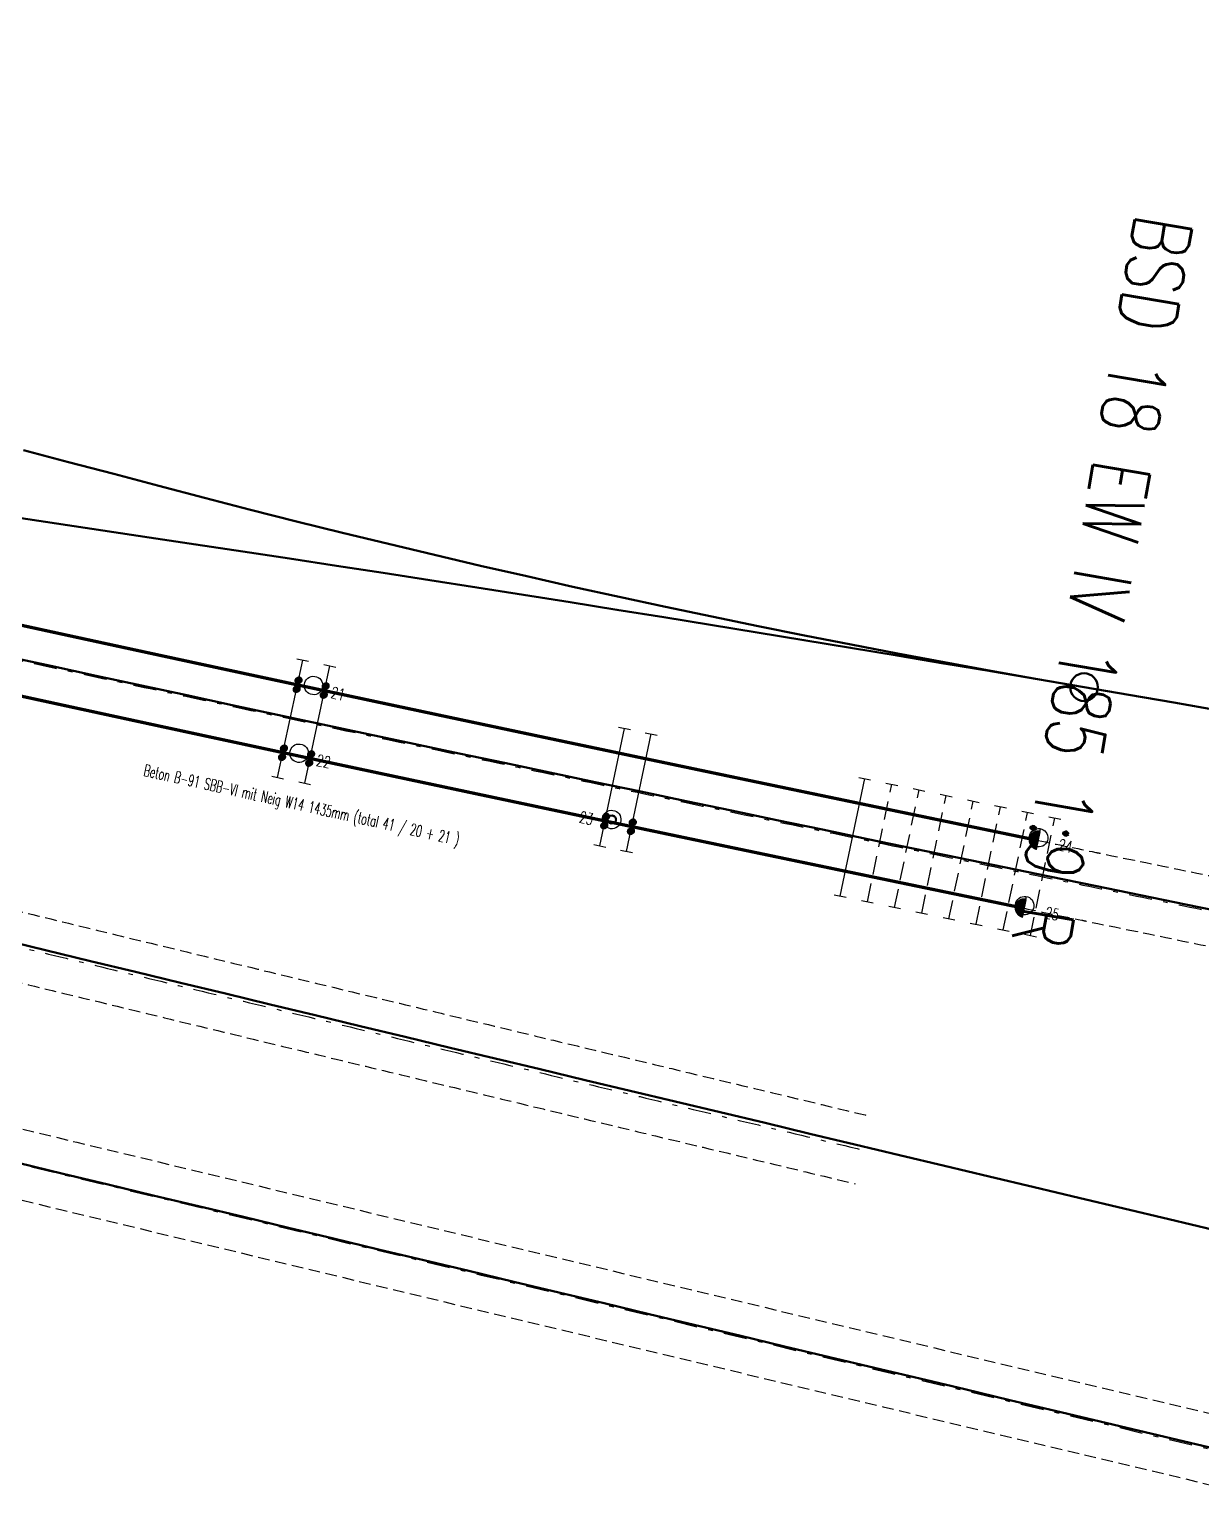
# Model space of a CAD drawing. Extents: x 2687065 to 2691361, y 1253360 to 1255888.
# Drawn here: x 2689349.27 to 2689374.62, y 1254894.06 to 1254925.85 of the extents above; entities that cross this region are included whole.
import ezdxf
from ezdxf.enums import TextEntityAlignment as Align

# ---------------------------------------------------------------- set-up
doc = ezdxf.new("R2010")
doc.units = 0
doc.header["$MEASUREMENT"] = 0
doc.linetypes.add('STRICHLINIE2', pattern=[0.375, 0.25, -0.125])
doc.linetypes.add('STRICHPUNKT', pattern=[1, 0.5, -0.25, 0, -0.25])
for name, color, linetype in [('A-GL-0015-_____', 1, 'STRICHPUNKT'), ('A-GL-0016-_____', 1, 'STRICHPUNKT'), ('A-GL-0017-_____', 1, 'STRICHPUNKT'), ('BS-TR-A-Gleisstrang-LinieGeometrie', 7, 'Continuous'), ('BS-TR-A-Weiche-Kurzbezeichnung', 7, 'Continuous'), ('BS-TR-A-Weiche-PunktGeometrie', 7, 'Continuous'), ('L-GL-0015-_____', 2, 'Continuous'), ('L-GL-0016-_____', 2, 'Continuous'), ('L-GL-0017-_____', 2, 'Continuous'), ('L-ST-0017-_____', 7, 'Continuous'), ('P-OF-0017-_____', 7, 'Continuous'), ('S-ON-0017-_____', 7, 'Continuous'), ('T-00', 7, 'Continuous'), ('T-SS-0017-_____', 7, 'Continuous'), ('T-ST', 7, 'Continuous')]:
    doc.layers.add(name, color=color, linetype=linetype)
doc.layers.get('P-OF-0017-_____').off()
doc.styles.add('R6', font='simplex.shx', dxfattribs={"width": 0.6})
doc.styles.add('R7', font='simplex.shx', dxfattribs={"width": 0.7})
doc.styles.add('SUPPRIME', font='simplex.shx', dxfattribs={"width": 0.75})

# ---------------------------------------------------------------- blocks, each defined once
blk = doc.blocks.new('WeiVlpSchwelleR')
at = {"color": 7}
for p, q in [((-0.4999999999999886, -0.1300000000000048), (-0.4999999999999886, 0.1299999999999719)), ((0.5000000000000153, -0.1300000000000075), (0.5000000000000082, 0.1299999999999692))]:
    blk.add_line(p, q, dxfattribs=at)
at = {"color": 0, "linetype": 'ByBlock', "lineweight": -2}
blk.add_line((0.5000000000000118, -1.201402631621339e-14), (-0.4999999999999868, 4.853087807381139e-15), dxfattribs=at)
at = {"style": 'R6', "width": 0.6}
blk.add_attdef('LAENGE', text='', height=0.25, rotation=90, dxfattribs=at).set_placement((1.229737067022978, 0.007106245459260857, 6e-06), align=Align.MIDDLE)
at = {"style": 'R6', "width": 0.6, "flags": 1}
for tag, p in [('WVP-SKML', (-3, -5.426215032855453e-14, 2e-06)), ('WVP-SKMR', (5, -5.426215032855453e-14, 2e-06))]:
    blk.add_attdef(tag, text='', height=0.25, rotation=180, dxfattribs=at).set_placement(p, align=Align.MIDDLE_CENTER)
for tag, rotation, p in [('VERKLINKS', 180, (-0.8611075787620777, -8.73603956063954e-05, 2e-06)), ('VERKRECHTS', 179.9999999999973, (0.8750000000000082, -5.459328261269093e-14, 2e-06))]:
    blk.add_attdef(tag, text='', height=0.25, rotation=rotation, dxfattribs=at).set_placement(p, align=Align.MIDDLE)
at = {"color": 1, "extrusion": (-1, 1.836970198721029e-16, 1.224646799147353e-16), "style": 'R6', "width": 0.6, "flags": 8}
blk.add_attdef('WVP-ANL', text='', height=0.25, rotation=270, dxfattribs=at).set_placement((1.829950611378862e-14, -6.12323399573665e-17, 0.4999999999999904), align=Align.MIDDLE)
at = {"style": 'R6', "width": 0.6, "flags": 1}
blk.add_attdef('VERSCHIEBUNG', text='', height=0.25, rotation=179.9999999999999, dxfattribs=at).set_placement((1.75503510535756, -5.395683899678261e-14, 2.000000000057511e-06), align=Align.MIDDLE_LEFT)
at = {"color": 1, "extrusion": (1, -1.83697019872103e-16, 3.374459510989179e-32), "style": 'R6', "width": 0.6, "flags": 8}
blk.add_attdef('WVP-ANR', text='', height=0.25, rotation=270, dxfattribs=at).set_placement((-1.90594986648479e-14, -7.137320858570557e-15, 0.5000000000000118), align=Align.MIDDLE)
at = {"style": 'R6', "width": 0.6}
blk.add_attdef('BEZEICHNUNG', text='', height=0.25, rotation=180, dxfattribs=at).set_placement((3.371428571428583, -5.426215032855453e-14, 2.000000000057511e-06), align=Align.MIDDLE_LEFT)
blk = doc.blocks.new('st_Norm_a')
at = {"color": 0, "linetype": 'ByBlock', "lineweight": -2}
blk.add_circle((0, 0, 1), 0.2, dxfattribs=at)
at = {"layer": 'T-ST', "color": 0, "linetype": 'ByBlock', "lineweight": -2, "style": 'R7', "width": 0.7}
blk.add_attdef('WVP-STNR', text='', height=0.25, dxfattribs=at).set_placement((0.55, 0), align=Align.MIDDLE)
blk = doc.blocks.new('VisualisierungSpannklemmeGelb')
at = {"linetype": 'ByBlock', "lineweight": -2}
h = blk.add_hatch(dxfattribs=at)
h.set_pattern_fill('ANSI31', color=0, scale=0.005, style=0)
h.set_pattern_definition([(45, (-0.0965000000000017, 1.706967900361178e-15), (-0.0004419417382415922, 0.0004419417382415923), [])])
h.paths.add_polyline_path([(-0.0215000000000017, 1.706967900361178e-15, 1), (-0.1715000000000017, 1.706967900361178e-15, 1)])
h = blk.add_hatch(dxfattribs=at)
h.set_pattern_fill('ANSI31', color=0, scale=0.005, style=0)
h.set_pattern_definition([(45, (0.09649999999999831, 1.706967900361178e-15), (-0.0004419417382415922, 0.0004419417382415923), [])])
h.paths.add_polyline_path([(0.1714999999999983, 1.706967900361178e-15, 1), (0.02149999999999831, 1.706967900361178e-15, 1)])
blk = doc.blocks.new('pla_Bef-WsSkl1K')
blk.add_lwpolyline([(-0.1, -0.1), (0.1, -0.1), (0.1, 0.1), (-0.1, 0.1)], close=True)
at = {"layer": 'T-00'}
blk.add_blockref('VisualisierungSpannklemmeGelb', (0, 0), dxfattribs=at)
at = {"style": 'R7', "width": 0.7}
blk.add_attdef('WVP-PLNR', text='', height=0.2, dxfattribs=at).set_placement((0, 0), align=Align.MIDDLE_LEFT)
at = {"style": 'R7', "width": 0.7, "flags": 1}
for tag, p in [('WVP-PLDI', (0.4400000000000003, -0.2)), ('WVP-PLSP', (0.4771428571428575, -0.4)), ('WVP-PLFK', (0.4714285714285725, -0.6))]:
    blk.add_attdef(tag, text='', height=0.2, dxfattribs=at).set_placement(p, align=Align.MIDDLE)
blk = doc.blocks.new('st_Isol6_a')
at = {"color": 0, "linetype": 'ByBlock', "lineweight": -2}
for radius in [0.2, 0.1, 0.08]:
    blk.add_circle((0, 0, 1), radius, dxfattribs=at)
at = {"layer": 'T-ST', "color": 0, "linetype": 'ByBlock', "lineweight": -2, "style": 'R7', "width": 0.7, "flags": 8}
blk.add_attdef('WVP-STNR', text='', height=0.25, dxfattribs=at).set_placement((0.55, 0), align=Align.MIDDLE)
blk = doc.blocks.new('st_NormUngb_b')
h = blk.add_hatch()
h.set_pattern_fill('ANSI31', color=256, scale=0.005, style=0)
h.set_pattern_definition([(45, (0, 0), (-0.0004419417382415922, 0.0004419417382415923), [])])
h.paths.add_polyline_path([(0.2, 0, 0.4142135623730947), (2.756041922458153e-16, 0.2), (-2.756041922458152e-16, -0.2, 0.4142135623730955)])
at = {"color": 7}
blk.add_line((2.756041922457995e-16, 0.1999999999999886, 1), (-2.756041922457995e-16, -0.1999999999999886, 1), dxfattribs=at)
at = {"color": 0}
blk.add_circle((0, 0, 1), 0.2, dxfattribs=at)
at = {"layer": 'T-ST', "style": 'R7', "width": 0.7}
blk.add_attdef('WVP-STNR', text='', height=0.25, dxfattribs=at).set_placement((0.55, 0), align=Align.MIDDLE)

msp = doc.modelspace()

# ---------------------------------------------------------------- linework, layer by layer
at = {"layer": 'A-GL-0015-_____', "extrusion": (0.01804329580227478, 0.0724631591215498, 0.9972078670200696), "elevation": 139912.5850883046, "flags": 128}
msp.add_lwpolyline([(-2306375.860925438, -1862282.304916803, 0.003607865654043509), (-2306388.834824676, -1862281.695972341, 0.0005778882366978131), (-2306390.938590927, -1862281.614882477, 0.0005640373837236005), (-2306393.04253691, -1862281.538597507, 0.0005501865310880182), (-2306395.146647687, -1862281.467001255, 0.0005363356787352098), (-2306397.2509091, -1862281.399977494, 0.0005224848264887163), (-2306399.355307747, -1862281.337409949, 0.000508633974426861), (-2306401.459830968, -1862281.279182303, 0.0004947831227551143), (-2306403.564466825, -1862281.2251782, 0.0004809322710308942), (-2306405.669204077, -1862281.175281247, 0.0004670814196756011), (-2306407.774032172, -1862281.129375021, 0.0004532305682466667), (-2306409.878941214, -1862281.087343066, 0.0004393797171654458), (-2306411.983921956, -1862281.049068903, 0.000425528866205388), (-2306414.088965773, -1862281.014436027, 0.0004116780155718247), (-2306416.194064645, -1862280.983327911, 0.0003978271650381603), (-2306418.299211137, -1862280.955628012, 0.0003839763143777667), (-2306420.404398384, -1862280.931219766, 0.0003701254642280183), (-2306422.509620063, -1862280.909986597, 0.0003562746139303033), (-2306424.614870382, -1862280.891811915, 0.000342423763905985), (-2306426.720144058, -1862280.87657912, 0.0003285729141444139), (-2306428.825436292, -1862280.864171602, 0.0003147220642029705), (-2306430.93074276, -1862280.85447274, 0.000300871214719114), (-2306433.036059585, -1862280.84736591, 0.0002870203650340875), (-2306435.141383322, -1862280.84273448, 0.0002731695155693189), (-2306437.246710938, -1862280.840461815, 0.0002593186663141821), (-2306439.352039791, -1862280.840431275, 0.0002454678170420386), (-2306441.457367611, -1862280.842526217, 0.0002316169679582705), (-2306443.562692484, -1862280.846629998, 0.000217766119052233), (-2306445.668012826, -1862280.852625972, 0.0002039152698813173), (-2306447.773327372, -1862280.860397492, 0.0001900644212988732), (-2306449.878635147, -1862280.869827912, 0.0001762135724302912), (-2306451.983935457, -1862280.880800585, 0.0001623627236969281), (-2306454.08922786, -1862280.893198865, 0.0001485118746561659), (-2306456.194512154, -1862280.906906107, 0.0001346610261611838), (-2306458.299788353, -1862280.921805665, 0.0001208101782019989), (-2306460.405056668, -1862280.937780896, 0.0001069593294711759), (-2306462.510317494, -1862280.954715158, 9.310848082247697e-05), (-2306464.615571377, -1862280.972491808, 7.925763224524444e-05), (-2306466.720819011, -1862280.990994205, 6.540678372883944e-05), (-2306468.826060446, -1862281.010163099, 6.111675872858242e-05), (-2306471.026168179, -1862281.03068374, 6.111675872858242e-05)], format="xyb", dxfattribs=at)
at = {"layer": 'A-GL-0016-_____', "extrusion": (0.01187098449345872, 0.06030678037094123, 0.9981092986083474), "elevation": 108058.6567406982, "flags": 128}
msp.add_lwpolyline([(-2396314.967002189, -1747350.58361927, 0.01124150349894793), (-2396337.398775204, -1747349.109300264, 0.004062963242225361), (-2396483.64805981, -1747343.985223027, 9.979930465861198e-05), (-2396485.645170395, -1747343.931893895, 9.979930465861198e-05)], format="xyb", dxfattribs=at)
at = {"layer": 'A-GL-0017-_____', "extrusion": (0.007932368220953155, 0.05957805118444077, 0.9981921324832567), "elevation": 96552.0531820036, "flags": 128}
msp.add_lwpolyline([(-2500185.55126278, -1595953.248989383, 0.0004452805455237393), (-2500187.642319846, -1595953.049776518, 0.0004311446533847599), (-2500189.733722908, -1595952.854229266, 0.0004170087615903658), (-2500191.825454686, -1595952.662229952, 0.0004028728696962567), (-2500193.917498501, -1595952.473660839, 0.0003887369781241495), (-2500196.009838256, -1595952.288404123, 0.0003746010866462676), (-2500198.102458414, -1595952.106341946, 0.0003604651954677763), (-2500200.195343981, -1595951.927356393, 0.000346329304144427), (-2500202.288480483, -1595951.751329496, 0.0003321934130978907), (-2500204.381853946, -1595951.57814324, 0.0003180575223168365), (-2500206.475450882, -1595951.407679565, 0.0003039216313571017), (-2500208.56925826, -1595951.239820368, 0.0002897857408567291), (-2500210.663263491, -1595951.074447505, 0.0002756498503714833), (-2500212.75745441, -1595950.911442796, 0.0002615139598900753), (-2500214.851819253, -1595950.750688028, 0.0002473780694012016), (-2500216.946346633, -1595950.592064952, 0.0002332421795430468), (-2500219.04102553, -1595950.435455294, 0.0002191062894383296), (-2500221.135845264, -1595950.280740748, 0.0002049703990757556), (-2500223.230795474, -1595950.127802985, 0.0001908345093100122), (-2500225.325866102, -1595949.976523653, 0.0001766986192637953), (-2500227.421047372, -1595949.826784377, 0.0001625627293588324), (-2500229.516329768, -1595949.678466762, 0.0001484268395837956), (-2500231.611704015, -1595949.531452398, 0.0001342909503602223), (-2500233.70716106, -1595949.385622855, 0.0001201550603784216), (-2500235.80269205, -1595949.240859693, 0.0001060191704923567), (-2500237.898288313, -1595949.097044455, 9.188328155703875e-05), (-2500239.99394134, -1595948.954058676, 7.774739182920805e-05), (-2500242.089642758, -1595948.811783878, 6.361150216352739e-05), (-2500244.185384319, -1595948.670101579, 4.947561254868681e-05), (-2500246.281157873, -1595948.528893285, 3.533972297339609e-05), (-2500248.376955352, -1595948.388040501, 2.120383169441323e-05), (-2500250.472768748, -1595948.247424725, 7.067940432379707e-06), (-2500252.568597062, -1595948.106900557), (-2500287.494837039, -1595945.765872648)], format="xyb", dxfattribs=at)
at = {"layer": 'BS-TR-A-Gleisstrang-LinieGeometrie', "color": 2, "lineweight": 50, "true_color": 0xffff00}
for points in [[(2689372.07285, 1254911.62883, 454.70251), (2689371.06398224, 1254911.80386786, 454.698416067424), (2689370.05590463, 1254911.98340046, 454.694130876096), (2689369.04863721, 1254912.16742423, 454.689654425566), (2689368.04219998, 1254912.35593553, 454.684986715365), (2689367.03661293, 1254912.5489306, 454.6801277450051), (2689366.03189604, 1254912.74640562, 454.675077513978), (2689365.02806926, 1254912.94835665, 454.669836021755), (2689364.02515255, 1254913.1547797, 454.664403267787), (2689363.02316581, 1254913.36567065, 454.658779251506), (2689362.02212896, 1254913.58102532, 454.652963972323), (2689361.02206188, 1254913.80083943, 454.646957429629), (2689360.02298443, 1254914.02510861, 454.6407508657589), (2689359.02491647, 1254914.25382841, 454.634161990477), (2689358.02787781, 1254914.48699429, 454.627042485293), (2689357.03188826, 1254914.72460161, 454.619392344469), (2689356.03696762, 1254914.96664566, 454.611211561844), (2689355.04313563, 1254915.21312162, 454.602508863016), (2689354.05041205, 1254915.4640246, 454.593491706577), (2689353.0588166, 1254915.71934962, 454.584248270636), (2689352.06836896, 1254915.9790916, 454.57477855384), (2689352.06837, 1254915.97909, 454.57478), (2689351.09305495, 1254916.23706087, 454.565228495692), (2689350.11773991, 1254916.49503175, 454.555457326205), (2689349.14242486, 1254916.75300262, 454.54546649015)], [(2689348.85560468, 1254915.3153913, 454.610718474747), (2689349.85660631, 1254915.16606217, 454.614670632236), (2689350.85760793, 1254915.01673304, 454.618622789724), (2689351.85860956, 1254914.86740391, 454.622574947213), (2689351.85861, 1254914.86741, 454.62257), (2689352.87094613, 1254914.71583242, 454.626567230435), (2689353.88311834, 1254914.56316413, 454.630564460871), (2689354.89512547, 1254914.40940533, 454.634561691306), (2689355.90696634, 1254914.25455618, 454.638558921742), (2689356.91863977, 1254914.09861686, 454.642556152177), (2689357.93014459, 1254913.94158756, 454.646553382612), (2689358.94147962, 1254913.78346846, 454.650550613048), (2689359.9526437, 1254913.62425975, 454.654547843483), (2689360.96363564, 1254913.4639616, 454.658545073919), (2689361.97445427, 1254913.3025742, 454.662542304354), (2689362.98509842, 1254913.14009775, 454.66653953479), (2689363.99556692, 1254912.97653242, 454.670536765225), (2689365.00585859, 1254912.81187842, 454.6745339956599), (2689366.01597226, 1254912.64613592, 454.678531226096), (2689367.02590675, 1254912.47930513, 454.682528456531), (2689368.0356609, 1254912.31138623, 454.686525686967), (2689369.04523354, 1254912.14237943, 454.6905229174019), (2689370.05462348, 1254911.97228491, 454.694520147837), (2689371.06382956, 1254911.80110288, 454.698517378273), (2689372.07285061, 1254911.62883354, 454.702514608708)], [(2689348.75007747, 1254912.30039742, 454.742303935251), (2689349.73055851, 1254912.08744964, 454.746305698521), (2689350.71117124, 1254911.87510909, 454.750163645643), (2689351.69191254, 1254911.66336317, 454.753877776854), (2689352.67277934, 1254911.45219933, 454.757448092384), (2689353.65376856, 1254911.24160497, 454.760874592453), (2689354.63487717, 1254911.03156752, 454.764157277271), (2689355.61610215, 1254910.82207437, 454.767296147041), (2689356.5974405, 1254910.61311293, 454.770291201957), (2689357.57888925, 1254910.40467061, 454.773142442203), (2689358.56044544, 1254910.19673479, 454.775849867955), (2689359.54210612, 1254909.98929287, 454.778413479379), (2689360.52386838, 1254909.78233224, 454.780833276634), (2689361.50572933, 1254909.57584027, 454.78310925987), (2689362.48768607, 1254909.36980435, 454.785241429225), (2689363.46973575, 1254909.16421185, 454.787229784832), (2689364.45187552, 1254908.95905013, 454.789074326813), (2689365.43410254, 1254908.75430658, 454.790775055282), (2689366.41641401, 1254908.54996855, 454.792331970343), (2689367.39880712, 1254908.3460234, 454.793745072093), (2689368.3812791, 1254908.14245849, 454.7950143606189), (2689369.36382717, 1254907.93926117, 454.796139835999), (2689370.34644857, 1254907.7364188, 454.797121498303), (2689371.32914058, 1254907.53391873, 454.7979593475901), (2689372.31190046, 1254907.33174829, 454.798653383912), (2689373.29472549, 1254907.12989484, 454.799203607312), (2689374.27761297, 1254906.92834571, 454.799610017825), (2689375.26056022, 1254906.72708825, 454.799872615474)], [(2689372.07285061, 1254911.62883354, 454.702514608708), (2689373.04437392, 1254911.46190856, 454.706363989288), (2689374.0157235, 1254911.29397557, 454.710213369868), (2689374.98689831, 1254911.12503476, 454.714062750448)], [(2689348.64691642, 1254906.17749322, 454.8), (2689349.61878053, 1254905.94197818, 454.8), (2689350.59071786, 1254905.70676552, 454.8), (2689351.56272538, 1254905.4718431, 454.8), (2689352.53480007, 1254905.23719878, 454.8), (2689353.50693893, 1254905.00282044, 454.8), (2689354.47913896, 1254904.76869595, 454.8), (2689355.45139716, 1254904.53481316, 454.8), (2689356.42371056, 1254904.30115994, 454.8), (2689357.39607618, 1254904.06772414, 454.8), (2689358.36849106, 1254903.83449362, 454.8), (2689359.34095224, 1254903.60145624, 454.8), (2689360.31345678, 1254903.36859985, 454.8), (2689361.28600173, 1254903.13591229, 454.8), (2689362.25858415, 1254902.90338143, 454.8), (2689363.23120112, 1254902.67099511, 454.8), (2689364.20384971, 1254902.43874117, 454.8), (2689365.17652701, 1254902.20660746, 454.8), (2689365.17653, 1254902.20662, 454.8), (2689366.14608059, 1254901.97535098, 454.8), (2689367.11565679, 1254901.74418935, 454.8), (2689368.08525858, 1254901.51313509, 454.8), (2689369.05488596, 1254901.28218822, 454.8), (2689370.02453891, 1254901.05134874, 454.8), (2689370.99421742, 1254900.82061665, 454.8), (2689371.96392147, 1254900.58999196, 454.8), (2689372.93365106, 1254900.35947465, 454.8), (2689373.90340618, 1254900.12906475, 454.8), (2689374.87318681, 1254899.89876225, 454.8)], [(2689349.02465648, 1254901.34497292, 455.154982250329), (2689349.99919477, 1254901.11073889, 455.15255943468), (2689350.97375912, 1254900.87661333, 455.149922874335), (2689351.94834953, 1254900.64259625, 455.147072568935), (2689352.92296598, 1254900.40868765, 455.144008518089), (2689353.89760847, 1254900.17488754, 455.14073072138), (2689354.87227697, 1254899.94119591, 455.137239178362), (2689355.84697147, 1254899.70761278, 455.133533888558), (2689356.82169197, 1254899.47413814, 455.129614851461), (2689357.79643845, 1254899.24077199, 455.125482066538), (2689358.77121091, 1254899.00751435, 455.121135533224), (2689359.74600931, 1254898.77436521, 455.116575250927), (2689360.72083367, 1254898.54132457, 455.111801219024), (2689361.69568396, 1254898.30839244, 455.106813436864), (2689362.67056017, 1254898.07556882, 455.101611903767), (2689363.64546228, 1254897.84285372, 455.096196619022), (2689364.6203903, 1254897.61024713, 455.090567581892), (2689365.5953442, 1254897.37774907, 455.084724791607), (2689366.57032398, 1254897.14535952, 455.078668247371), (2689367.54532961, 1254896.9130785, 455.072397948357), (2689368.5203611, 1254896.68090601, 455.065942212852), (2689369.49541842, 1254896.44884205, 455.059462391175), (2689370.47050156, 1254896.21688662, 455.052982569499), (2689371.44561052, 1254895.98503974, 455.046502747822), (2689372.42074528, 1254895.75330139, 455.040022926145), (2689373.39590583, 1254895.52167158, 455.033543104468), (2689374.37109215, 1254895.29015032, 455.027063282792), (2689375.34630424, 1254895.05873761, 455.0205834611151)]]:
    msp.add_polyline3d(points, dxfattribs=at)
at = {"layer": 'BS-TR-A-Weiche-PunktGeometrie', "color": 2, "lineweight": 50, "true_color": 0xffff00}
msp.add_circle((2689372.07285, 1254911.62883, 454.702514608708), 0.3, dxfattribs=at)
at = {"layer": 'L-GL-0015-_____', "color": 7, "linetype": 'STRICHLINIE2', "lineweight": -3, "extrusion": (0.01804329580227478, 0.0724631591215498, 0.9972078670200696), "elevation": 139912.5850883046, "flags": 128}
for points in [[(-2306421.896976752, -1862281.665879984, 0.0001089998696059809), (-2306422.516628982, -1862281.659953846, 7.554830460291947e-05), (-2306422.962820108, -1862281.655851331, 0.0002807263018744621), (-2306424.620810518, -1862281.641788391, 0.000342423763906036), (-2306426.725056948, -1862281.626563029, 0.0003285729141441767), (-2306428.829363481, -1862281.61416132, 0.0003147220642030742), (-2306430.933725793, -1862281.604466808, 0.000300871214719128), (-2306433.038140009, -1862281.597363025, 0.0002870203650341962), (-2306435.142602688, -1862281.592733489, 0.0002731695155693238), (-2306437.247110796, -1862281.590461709, 0.0002593186663140646), (-2306439.351661693, -1862281.59043118, 0.0002454678170421759), (-2306441.45625311, -1862281.592525389, 0.0002316169679581532), (-2306443.560883133, -1862281.596627816, 0.0002177661190522865), (-2306445.66555018, -1862281.602621929, 0.0002039152698813531), (-2306447.770252983, -1862281.610391191, 0.0001900644212989229), (-2306449.874990571, -1862281.619819057, 0.0001762135724301519), (-2306451.979762248, -1862281.630788975, 0.0001623627236969327), (-2306454.084567571, -1862281.643184386, 0.0001485118746560889), (-2306456.189406339, -1862281.656888727, 0.0001346610261611672), (-2306458.294278565, -1862281.671785426, 0.0001208101782019684), (-2306460.39918446, -1862281.687757907, 0.0001069593294711103), (-2306462.504124417, -1862281.704689588, 9.310848082238732e-05), (-2306464.609098986, -1862281.722463879, 7.92576322451304e-05), (-2306466.714108857, -1862281.740964187, 6.540678372891913e-05), (-2306468.819133633, -1862281.760131111, 6.112090240759204e-05), (-2306471.019207599, -1862281.780651452, 6.112090240759204e-05)], [(-2306421.883447266, -1862280.165940567, 0.0001087991412561553), (-2306422.502611144, -1862280.160019347, 7.559125996244173e-05), (-2306422.949509497, -1862280.155910368, 0.0002806833462384737), (-2306424.608930248, -1862280.141835439, 0.0003424237639060365), (-2306426.715231167, -1862280.126595212, 0.0003285729141441719), (-2306428.821509102, -1862280.114181884, 0.0003147220642030639), (-2306430.927759727, -1862280.104478672, 0.0003008712147191307), (-2306433.03397916, -1862280.097368796, 0.000287020365034207), (-2306435.140163956, -1862280.092735471, 0.0002731695155693243), (-2306437.246311081, -1862280.090461922, 0.000259318666314057), (-2306439.35241789, -1862280.09043137, 0.000245467817042162), (-2306441.458482113, -1862280.092527045, 0.000231616967958156), (-2306443.564501835, -1862280.096632181, 0.0002177661190522909), (-2306445.670475473, -1862280.102630015, 0.0002039152698813462), (-2306447.77640176, -1862280.110403794, 0.0001900644212989224), (-2306449.882279723, -1862280.119836767, 0.000176213572430145), (-2306451.988108666, -1862280.130812196, 0.0001623627236969357), (-2306454.093888149, -1862280.143213344, 0.000148511874656091), (-2306456.199617969, -1862280.156923487, 0.0001346610261611616), (-2306458.305298141, -1862280.171825904, 0.0001208101782019775), (-2306460.410928877, -1862280.187803885, 0.0001069593294711281), (-2306462.516510569, -1862280.204740728, 9.310848082238923e-05), (-2306464.622043768, -1862280.222519736, 7.925763224512723e-05), (-2306466.727529167, -1862280.241024224, 6.540678372891062e-05), (-2306468.832987257, -1862280.260195087, 6.111261573863264e-05), (-2306471.033128759, -1862280.280716027, 6.111261573863264e-05)]]:
    msp.add_lwpolyline(points, format="xyb", dxfattribs=at)
at = {"layer": 'L-GL-0016-_____', "color": 7, "linetype": 'STRICHLINIE2', "lineweight": -3, "extrusion": (0.01187098449345872, 0.06030678037094123, 0.9981092986083474), "flags": 128}
for points, elevation in [([(-2396328.138724789, -1747350.346598714, 0.004659692886405841), (-2396337.431126263, -1747349.858602212, 0.004062963242225329), (-2396483.668229669, -1747344.734951763, 9.97993050179906e-05), (-2396485.665040971, -1747344.681630622, 0.006404898612820022)], 108058.6567406981), ([(-2396328.046614391, -1747348.849429406, 0.004659437376674556), (-2396337.366424144, -1747348.359998317, 0.004062963242225331), (-2396483.62788995, -1747343.235494292, 9.979930429928614e-05), (-2396485.625299819, -1747343.182157167, 0.006405273628908256)], 108058.6567406982)]:
    msp.add_lwpolyline(points, format="xyb", dxfattribs=dict(at, elevation=elevation))
at = {"layer": 'L-GL-0017-_____', "lineweight": 70, "extrusion": (0.007932368220953155, 0.05957805118444077, 0.9981921324832567), "const_width": 0.07, "elevation": 96552.05318200358, "flags": 128}
for points in [[(-2500192.902094836, -1595953.317801809, 0.0002085027700635393), (-2500193.984225886, -1595953.220686578, 0.0003887369781242024), (-2500196.075403975, -1595953.035532718, 0.0003746010866464332), (-2500198.166904559, -1595952.853567946, 0.0003280888992193331), (-2500200.070819944, -1595952.690619115, 3.237629174612025e-05), (-2500200.258712664, -1595952.674674538, 0.0003463293041445803), (-2500202.350813833, -1595952.49873471, 0.0003321934130976577), (-2500204.443194109, -1595952.325630621, 0.0003180575223169402), (-2500206.53584002, -1595952.15524438, 0.0003039216313571385), (-2500208.628738548, -1595951.987458044, 0.0002220110840587844), (-2500210.232319869, -1595951.860597407, 0.0002220110840587844)], [(-2500192.196983093, -1595951.875419413, 0.0001098406681318017), (-2500192.767680753, -1595951.823836302, 0.0002084475913167692), (-2500193.850771115, -1595951.726635099, 0.0003887369781242153), (-2500195.944272536, -1595951.541275529, 0.0003746010866464211), (-2500198.038012268, -1595951.359115947, 0.0003281326467472081), (-2500199.944143161, -1595951.195977668, 3.233254579324841e-05), (-2500200.131975297, -1595951.180038248, 0.0003463293041445939), (-2500202.226147132, -1595951.003924282, 0.0003321934130976573), (-2500204.320513783, -1595950.83065586, 0.0003180575223169383), (-2500206.415061743, -1595950.660114751, 0.0003039216313571348), (-2500208.509777971, -1595950.492182691, 0.0002220396329825737), (-2500210.114893595, -1595950.365200765, 0.0001944252620415568)], [(-2500210.232319869, -1595951.860597407, 6.777465194615325e-05), (-2500210.721877122, -1595951.822153625, 0.0002756498503715644), (-2500212.815243585, -1595951.659213089, 0.0001255223327312337), (-2500213.820107301, -1595951.581808992, 0.0001359916228799123), (-2500214.908826186, -1595951.498518362, 0.0002473780694012214), (-2500217.002613551, -1595951.33995133, 0.000233242179542905), (-2500219.09659467, -1595951.183393841, 0.0002191062894382766), (-2500221.19075887, -1595951.02872771, 0.0002049703990757394), (-2500223.285095801, -1595950.875834719, 0.0001908345093100014), (-2500225.379595412, -1595950.724596618, 6.976721133399979e-05), (-2500226.206629786, -1595950.665312008, 6.976721133399979e-05)], [(-2500210.114893595, -1595950.365200765, 6.77461037936029e-05), (-2500210.604649861, -1595950.326741385, 0.0002756498503715662), (-2500212.699665236, -1595950.163672503, 0.0001255455826870005), (-2500213.705466132, -1595950.086196262, 0.0001359683725625341), (-2500214.794812319, -1595950.002857693, 0.000247378069401212), (-2500216.890079714, -1595949.844178575, 0.000233242179542899), (-2500218.98545639, -1595949.687516746, 0.0002191062894382727), (-2500221.080931657, -1595949.532753785, 0.0002049703990757335), (-2500223.176495147, -1595949.379771252, 0.0001908345093100259), (-2500225.272136792, -1595949.228450688, 6.990056032380166e-05), (-2500226.101170256, -1595949.169022998, 6.990056032380166e-05)]]:
    msp.add_lwpolyline(points, format="xyb", dxfattribs=at)
at = {"layer": 'L-GL-0017-_____', "color": 7, "linetype": 'STRICHLINIE2', "lineweight": -3, "extrusion": (0.007932368220953155, 0.05957805118444077, 0.9981921324832567), "flags": 128}
for points, elevation in [([(-2500226.206629786, -1595950.665312008, 0.0001069314060867551), (-2500227.474247935, -1595950.57489513, 8.09323619928805e-06), (-2500227.578535659, -1595950.567480591, 0.0001544694978695827), (-2500229.56904386, -1595950.426611951, 0.0001484268395838899), (-2500231.663973918, -1595950.279628752, 0.0001342909503602398), (-2500233.759029062, -1595950.133827179, 0.0001201550603782491), (-2500235.854200445, -1595949.989088859, 0.0001060191704924533), (-2500237.949479397, -1595949.845295398, 9.188328155697176e-05), (-2500240.044857413, -1595949.702328382, 7.774739182908091e-05), (-2500242.140326124, -1595949.560069383, 6.361150216358988e-05), (-2500244.235877285, -1595949.418399955, 4.94756125485988e-05), (-2500246.331502749, -1595949.27720164, 3.533972297336911e-05), (-2500248.427194447, -1595949.136355964, 2.120383169454261e-05), (-2500250.522944374, -1595948.995744447, 7.067940432603238e-06), (-2500252.618760926, -1595948.855221068), (-2500287.544995318, -1595946.514193533, 0.0001943700836168629)], 96552.0531820036), ([(-2500226.101170256, -1595949.169022998, 0.0001067980579275182), (-2500227.367846809, -1595949.078673622, 8.102213706150686e-06), (-2500227.472298792, -1595949.071247407, 0.0001544605133527319), (-2500229.463615676, -1595948.930321573, 0.0001484268395839022), (-2500231.559434111, -1595948.783276043, 0.0001342909503602423), (-2500233.655293057, -1595948.637418531, 0.0001201550603782523), (-2500235.751183655, -1595948.492630527, 0.000106019170492445), (-2500237.84709723, -1595948.348793513, 9.188328155696866e-05), (-2500239.943025266, -1595948.20578897, 7.774739182907797e-05), (-2500242.038959391, -1595948.063498374, 6.361150216358481e-05), (-2500244.134891353, -1595947.921803202, 4.94756125486014e-05), (-2500246.230812998, -1595947.78058493, 3.533972297336848e-05), (-2500248.326716258, -1595947.639725037, 2.120383169453489e-05), (-2500250.422593122, -1595947.499105003, 7.067940432593374e-06), (-2500252.518433196, -1595947.358580047), (-2500287.444678761, -1595945.017551763, 0.0003281326467472081)], 96552.05318200358)]:
    msp.add_lwpolyline(points, format="xyb", dxfattribs=dict(at, elevation=elevation))

# ---------------------------------------------------------------- block references
at = {"layer": 'L-ST-0017-_____', "color": 7, "extrusion": (0.007932368220953155, 0.05957805118444077, 0.9981921324832567)}
ref = msp.add_blockref('st_Norm_a', (-2500210.232319869, -1595951.860597407, 96552.05318200358), dxfattribs=dict(at, rotation=175.5021450068415))
ref.add_attrib('WVP-STNR', '21', dxfattribs={"layer": 'T-ST', "color": 0, "linetype": 'ByBlock', "lineweight": -2, "extrusion": (0.007932368220953155, 0.05957805118444077, 0.9981921324832567), "height": 0.25, "rotation": 175.5021450031033, "style": 'R7', "width": 0.7}).set_placement((-2500210.780626018, -1595951.817465431, 96552.05318200357), align=Align.MIDDLE)
ref = msp.add_blockref('st_Norm_a', (-2500210.114893595, -1595950.365200765, 96552.05318200358), dxfattribs=dict(at, rotation=175.5021515497667))
ref.add_attrib('WVP-STNR', '22', dxfattribs={"layer": 'T-ST', "color": 0, "linetype": 'ByBlock', "lineweight": -2, "extrusion": (0.007932368220953155, 0.05957805118444077, 0.9981921324832567), "height": 0.25, "rotation": 175.5021515480833, "style": 'R7', "width": 0.7000000000000002}).set_placement((-2500210.663199748, -1595950.322068853, 96552.05318200358), align=Align.MIDDLE)
ref = msp.add_blockref('st_Isol6_a', (-2500217.005063885, -1595949.835530749, 96552.05318200358), dxfattribs=dict(at, rotation=175.7004150218323))
ref.add_attrib('WVP-STNR', '23', dxfattribs={"layer": 'T-ST', "color": 0, "linetype": 'ByBlock', "lineweight": -2, "extrusion": (0.007932368220953155, 0.05957805118444077, 0.9981921324832567), "height": 0.25, "rotation": 175.7004150220068, "style": 'R7', "width": 0.7}).set_placement((-2500216.457454293, -1595949.853821281, 96552.05318200358), align=Align.MIDDLE)
ref = msp.add_blockref('st_NormUngb_b', (-2500226.206629786, -1595950.665312008, 96552.05318200358), dxfattribs=dict(at, rotation=355.9078534624915))
ref.add_attrib('WVP-STNR', '24', dxfattribs={"layer": 'T-ST', "extrusion": (0.007932368220953155, 0.05957805118444077, 0.9981921324832567), "height": 0.25, "rotation": 175.907853464914, "style": 'R7', "width": 0.7000000000000001}).set_placement((-2500226.803943851, -1595950.627445358, 96552.0531820036), align=Align.MIDDLE)
ref = msp.add_blockref('st_NormUngb_b', (-2500226.101170256, -1595949.169022998, 96552.05318200358), dxfattribs=dict(at, rotation=355.9078840238542))
ref.add_attrib('WVP-STNR', '25', dxfattribs={"layer": 'T-ST', "extrusion": (0.007932368220953155, 0.05957805118444077, 0.9981921324832567), "height": 0.25, "rotation": 175.90788402326, "style": 'R7', "width": 0.7}).set_placement((-2500226.713219524, -1595949.132483185, 96552.0531820036), align=Align.MIDDLE)
at = {"layer": 'P-OF-0017-_____', "extrusion": (0.007932368220953155, 0.05957805118444077, 0.9981921324832567)}
for p, rotation in [((-2500209.883923136, -1595951.891548383, 96552.05318200358), 265.4910820482283), ((-2500210.481825284, -1595951.84449842, 96552.05318200358), 265.5100527306769), ((-2500209.765451442, -1595950.389212382, 96552.05318200358), 265.491082048231), ((-2500210.363851021, -1595950.342123277, 96552.0531820036), 265.5100527306795), ((-2500216.865195598, -1595949.842540973, 96552.0531820036), 265.696815365844), ((-2500217.453493411, -1595949.798351626, 96552.05318200358), 265.7118618569888)]:
    msp.add_blockref('pla_Bef-WsSkl1K', p, dxfattribs=dict(at, rotation=rotation))
at = {"layer": 'S-ON-0017-_____', "extrusion": (0.007932368220953155, 0.05957805118444077, 0.9981921324832567)}
ref = msp.add_blockref('WeiVlpSchwelleR', (-2500198.463111082, -1595952.075281806, 96552.05318200358), dxfattribs=dict(at, xscale=2.6, rotation=85.0848349992551))
ref.add_attrib('BEZEICHNUNG', 'Beton B-91 SBB-VI mit Neig W14 1435mm (total 41 / 20 + 21 )', dxfattribs={"layer": 'T-SS-0017-_____', "extrusion": (0.007932368220953155, 0.05957805118444077, 0.9981921324832567), "height": 0.25, "rotation": 175.0848349942962, "style": 'R6', "width": 0.6}).set_placement((-2500206.843279793, -1595949.622340868, 96552.05318200358), align=Align.MIDDLE_LEFT)
for p, xscale, rotation in [((-2500209.824687288, -1595951.140380382, 96552.0531820036), 2.6, 85.49108204823484), ((-2500210.422838152, -1595951.093310849, 96552.05318200358), 2.6, 85.5100527306834), ((-2500216.921733832, -1595950.59391683, 96552.05318200358), 2.6, 85.69681536584268), ((-2500217.509834324, -1595950.549742304, 96552.05318200358), 2.6, 85.71186185697773), ((-2500222.215039589, -1595950.201740619, 96552.05318200358), 2.599999999999999, 85.82535167249488)]:
    msp.add_blockref('WeiVlpSchwelleR', p, dxfattribs=dict(at, xscale=xscale, rotation=rotation))
at = {"layer": 'S-ON-0017-_____', "color": 7, "linetype": 'STRICHLINIE2', "lineweight": -3, "extrusion": (0.007932368220953155, 0.05957805118444077, 0.9981921324832567)}
for p, xscale, rotation in [((-2500222.813452769, -1595950.158132546, 96552.05318200358), 2.6, 85.83876996007216), ((-2500223.411876114, -1595950.114664176, 96552.05318200358), 2.6, 85.85190822699646), ((-2500224.010309092, -1595950.07132864, 96552.05318200358), 2.6, 85.86440111544236), ((-2500224.608751505, -1595950.028123587, 96552.05318200358), 2.6, 85.87689400388831), ((-2500225.207203325, -1595949.985049022, 96552.05318200358), 2.6, 85.8893868923342), ((-2500225.8056643, -1595949.942101838, 96552.05318200358), 2.6, 85.90113787074706), ((-2500226.404133946, -1595949.89927567, 96552.05318200358), 2.599999999999999, 85.91270536003827)]:
    msp.add_blockref('WeiVlpSchwelleR', p, dxfattribs=dict(at, xscale=xscale, rotation=rotation))

# ---------------------------------------------------------------- texts
at = {"layer": 'BS-TR-A-Weiche-Kurzbezeichnung', "color": 2, "lineweight": 50, "true_color": 0xffff00, "style": 'SUPPRIME', "width": 0.75}
msp.add_text('BSD 18 EW IV 185 1:9 R', height=1.25, rotation=260.280485570484, dxfattribs=at).set_placement((2689373.1978306, 1254921.89882386, 454.702514608708))

doc.saveas('drawing.dxf')
